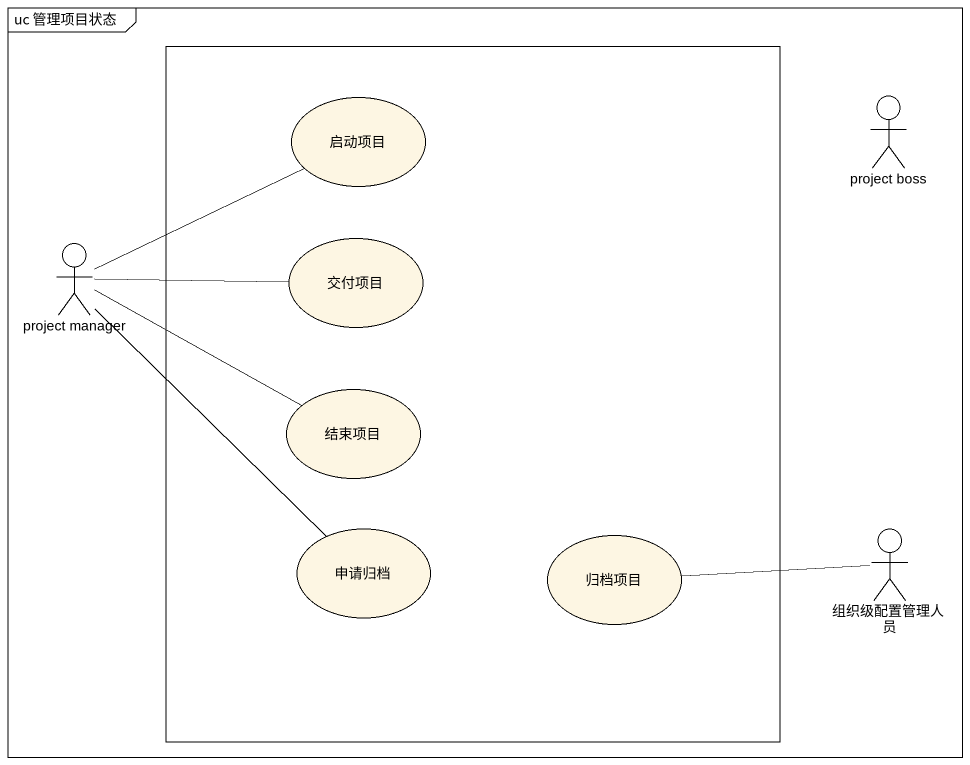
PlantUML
@startuml
mainframe uc 管理项目状态
rectangle " " as rectangle1 {
  usecase 启动项目
  usecase 交付项目
  usecase 结束项目
  usecase 申请归档
  usecase 归档项目
}
actor "project boss" as project_boss
actor "project manager" as project_manager
actor 组织级配置管理人员
project_manager -right- 启动项目
project_manager -right- 交付项目
project_manager -right- 结束项目
project_manager -- 申请归档
归档项目 -right- 组织级配置管理人员
@enduml
